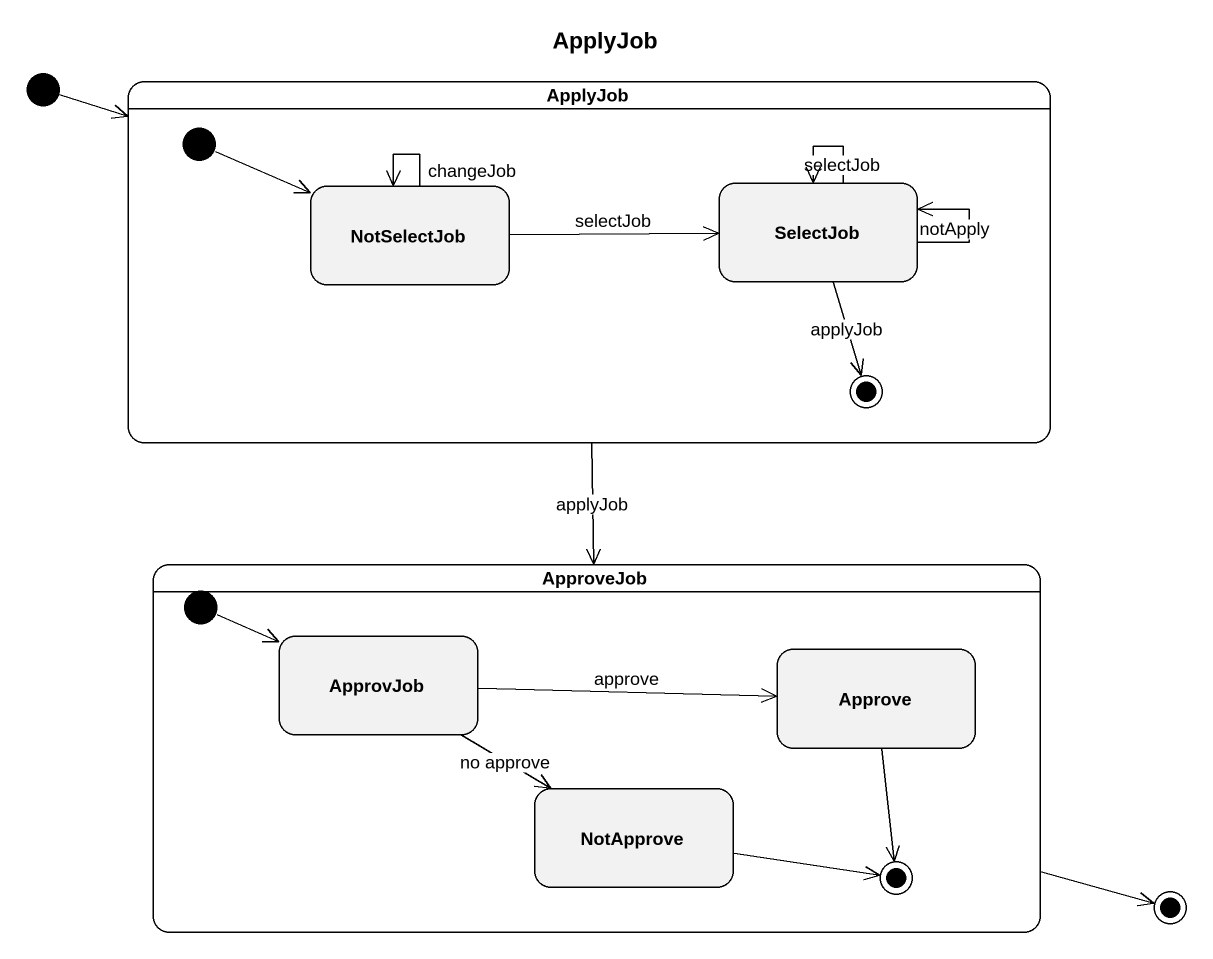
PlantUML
@startuml
title ApplyJob
hide empty description
state ApplyJob {
  state NotSelectJob
  state SelectJob
  [*] -right-> NotSelectJob
  SelectJob --> [*] : applyJob
}
state ApproveJob {
  state ApprovJob
  state Approve
  state NotApprove
  [*] -right-> ApprovJob
  Approve --> [*]
  NotApprove -right-> [*]
}
[*] -right-> ApplyJob
ApplyJob --> ApproveJob : applyJob
NotSelectJob --> NotSelectJob : changeJob
NotSelectJob -right-> SelectJob : selectJob
SelectJob --> SelectJob : selectJob
SelectJob --> SelectJob : notApply
ApprovJob -right-> Approve : approve
ApprovJob -right-> NotApprove : no approve
ApproveJob -right-> [*]
@enduml
